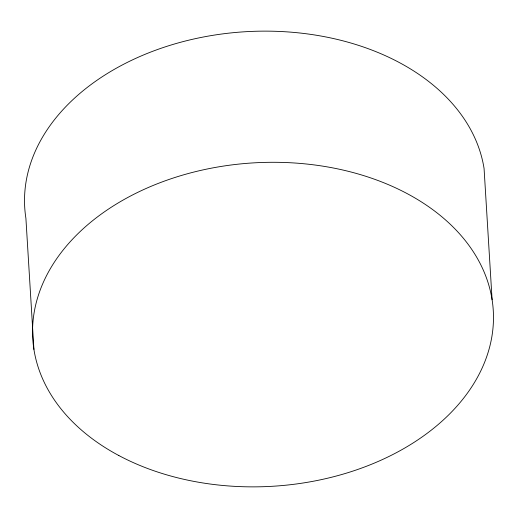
<?xml version="1.0" encoding="UTF-8"?>
<svg xmlns="http://www.w3.org/2000/svg" width="518" height="518" viewBox="0 0 518 518"><rect width="100%" height="100%" fill="white"/><g stroke="black" fill="none" stroke-linecap="round" stroke-linejoin="round"><path stroke-width="0.78" d="M492.1 299.747L484.077 168.59A230.691 161.979 -3.5 0 0 229.772 33.042A230.691 161.979 -3.5 0 0 25.9 218.253L33.923 349.41M118.855 455.542A230.691 161.979 -3.5 0 0 490.818 342.107A230.691 161.979 -3.5 0 0 179.357 176.094A230.691 161.979 -3.5 0 0 118.855 455.542"/></g></svg>
